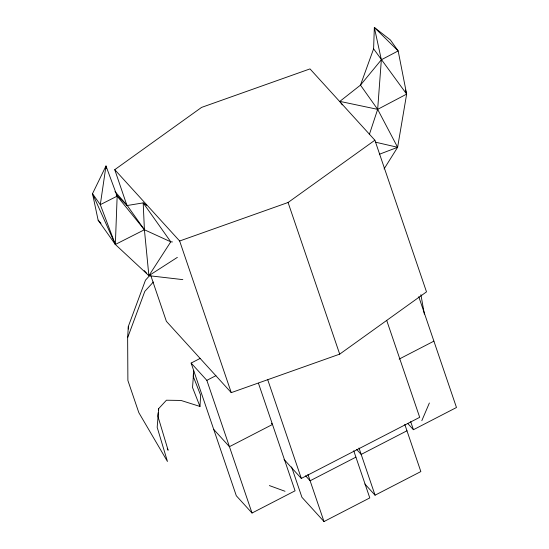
<?xml version="1.0" encoding="UTF-8"?>
<svg xmlns="http://www.w3.org/2000/svg" width="549" height="549" viewBox="0 0 549 549"><rect width="100%" height="100%" fill="white"/><g stroke="black" fill="none" stroke-linecap="round" stroke-linejoin="round"><path stroke-width="0.82" d="M342.315 104.852L339.852 101.38L360.48 85.122L373.601 48.827L374.343 27.45L390.387 39.947L398.162 50.927L406.644 94.112L397.62 147.297L384.06 168.962M193.399 373.814L193.214 376.319L200.646 395.239L199.973 406.452L180.998 400.447L166.429 400.214L158.757 408.531L157.172 427.3L167.438 461.455L138.822 412.635L127.89 380.505L127.642 337.669L128.322 326.456L145.478 280.168L150.049 275.166M193.749 370.856L192.541 387.532L199.973 406.452M158.139 412.676L157.851 416.087L168.118 450.242L167.246 448.759M158.352 410.117L158.496 408.408M369.319 134.608L377.657 109.361L381.349 59.772L374.343 27.45L398.162 50.927L381.349 59.772L360.48 85.122L377.657 109.361L397.62 147.297L379.318 154.283M127.642 337.669L144.806 291.382L153.37 282.008M421.824 420.664L429.373 402.993M116.189 194.765L127.238 205.511L143.186 202.89L170.766 241.821L144.408 229.757L117.157 196.137L105.991 165.963L92.52 193.694L98.127 220.17L115.345 244.47L148.882 275.68L170.766 241.821L172.461 241.937M126.901 205.36L114.755 169.675L201.565 107.405L310 68.9L374.885 140.215L426.504 291.862L339.701 354.139L231.259 392.638L166.381 321.323L150.92 275.914M114.755 169.675L179.64 240.997L288.074 202.492L374.885 140.215M146.61 205.408L143.186 202.89L144.408 229.757L148.882 275.68L177.354 257.378M405.416 90.009L406.644 94.112L377.657 109.361L339.852 101.38M258.435 383.209L295.067 490.82L252.025 513.034L236.303 495.754L191.134 363.067L200.193 358.387M191.134 363.067L206.849 380.347L215.915 375.667M399.157 359.087L433.895 341.155M284.025 459.403L301.326 478.426L419.697 417.329L386.681 320.341M355.91 457.145L310.123 480.78L305.594 475.798M406.967 430.787L361.18 454.421L356.651 449.446M407.825 423.547L413.438 429.723L456.48 407.502L418.763 296.7M291.581 466.904L301.923 497.284L323.999 521.55L369.786 497.916L353.734 450.75M364.872 483.998L375.063 495.198L420.85 471.564L404.791 424.391M148.882 275.68L182.817 279.626M375.591 142.198L397.62 147.297M269.381 485.577L285.027 491.28M98.127 220.17L101.009 223.326M144.27 270.636L146.576 273.155M271.357 423.238L272.482 424.473L229.434 446.687L213.719 429.414M114.974 191.546L127.238 205.511L144.408 229.757L115.345 244.47L92.52 193.694L100.295 204.674L115.345 244.47L117.157 196.137L100.295 204.674L105.991 165.963L106.437 168.468M406.644 94.112L373.601 48.827M410.679 421.632L413.438 429.723M288.074 202.492L339.701 354.139M359.005 448.025L375.063 495.198M307.941 474.384L323.999 521.55M267.761 379.826L301.326 478.426M179.64 240.997L231.259 392.638M206.849 380.347L252.025 513.034M420.905 294.683L424.363 314.097M128.322 326.456L128.336 329.029"/></g></svg>
